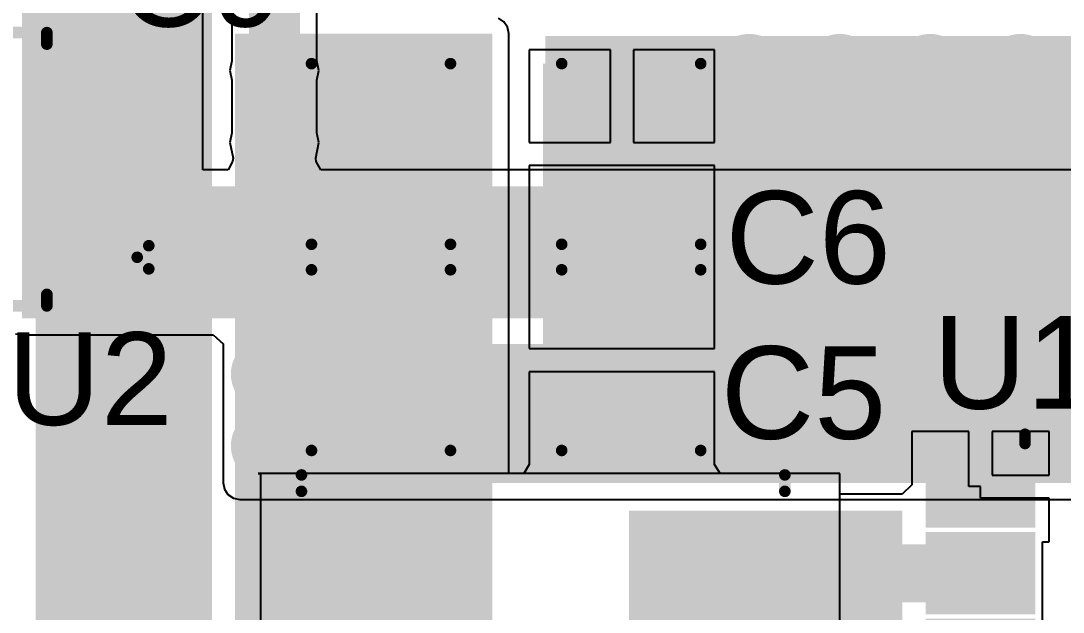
# Model space of a CAD drawing. Header units: millimetres. Extents: x -0.29 to 3.46, y -0.11 to 2.46.
# Drawn here: x 2.3675 to 2.8175, y 0.6822 to 0.9375 of the extents above; entities that cross this region are included whole.
import ezdxf

# ---------------------------------------------------------------- set-up
doc = ezdxf.new("R2010")
doc.units = ezdxf.units.MM
doc.header["$MEASUREMENT"] = 0
for name, color, linetype in [('BottomLayer', 5, 'Continuous'), ('BottomSolder', 6, 'Continuous'), ('TopLayer', 1, 'Continuous'), ('TopOverlay', 2, 'Continuous'), ('TopPaste', 8, 'Continuous'), ('TopSolder', 216, 'Continuous'), ('ViaHoleLayer', 16, 'Continuous')]:
    doc.layers.add(name, color=color, linetype=linetype)
doc.styles.add('Arial', font='', dxfattribs={"height": 0.2})
doc.styles.get('Arial').set_extended_font_data('Arial')

# ---------------------------------------------------------------- blocks, each defined once
blk = doc.blocks.new('VLS5045EX_100M_H_9')
at = {"layer": 'TopLayer'}
for points in [[(-0.12008, 0.07874), (-0.04134, 0.07874), (-0.04134, -0.07874), (-0.12008, -0.07874)], [(0.04134, 0.07874), (0.12008, 0.07874), (0.12008, -0.07874), (0.04134, -0.07874)]]:
    blk.add_hatch(color=1, dxfattribs=at).paths.add_polyline_path(points)
at = {"layer": 'TopPaste'}
for points in [[(-0.12008, 0.07874), (-0.04134, 0.07874), (-0.04134, -0.07874), (-0.12008, -0.07874)], [(0.04134, 0.07874), (0.12008, 0.07874), (0.12008, -0.07874), (0.04134, -0.07874)]]:
    blk.add_hatch(color=8, dxfattribs=at).paths.add_polyline_path(points)
at = {"layer": 'TopSolder'}
for points in [[(-0.12408, 0.08274), (-0.03734, 0.08274), (-0.03734, -0.08274), (-0.12408, -0.08274)], [(0.03734, 0.08274), (0.12408, 0.08274), (0.12408, -0.08274), (0.03734, -0.08274)]]:
    blk.add_hatch(color=216, dxfattribs=at).paths.add_polyline_path(points)
at = {"layer": 'TopOverlay', "const_width": 0.005}
for points in [[(0.10433, 0.09843), (-0.10433, 0.09843)], [(-0.10433, 0.09843), (-0.10433, 0.09134)], [(0.10433, 0.09843), (0.10433, 0.09134)], [(-0.10433, -0.09134), (-0.10433, -0.09843)], [(0.10433, -0.09134), (0.10433, -0.09843)], [(0.10433, -0.09843), (-0.10433, -0.09843)]]:
    blk.add_lwpolyline(points, dxfattribs=at)
at = {"layer": 'TopOverlay', "const_width": 0.0025}
for points in [[(-0.10558, 0.09843, 1), (-0.10308, 0.09843, 1)], [(-0.10558, 0.09843, 1), (-0.10308, 0.09843, 1)], [(0.10308, 0.09843, 1), (0.10558, 0.09843, 1)], [(0.10308, 0.09843, 1), (0.10558, 0.09843, 1)], [(-0.10558, 0.09134, 1), (-0.10308, 0.09134, 1)], [(0.10308, 0.09134, 1), (0.10558, 0.09134, 1)], [(-0.10558, -0.09134, 1), (-0.10308, -0.09134, 1)], [(0.10308, -0.09134, 1), (0.10558, -0.09134, 1)], [(-0.10558, -0.09843, 1), (-0.10308, -0.09843, 1)], [(-0.10558, -0.09843, 1), (-0.10308, -0.09843, 1)], [(0.10308, -0.09843, 1), (0.10558, -0.09843, 1)], [(0.10308, -0.09843, 1), (0.10558, -0.09843, 1)]]:
    blk.add_lwpolyline(points, format="xyb", close=True, dxfattribs=at)
blk = doc.blocks.new('TSOT_23_6_19')
at = {"layer": 'TopLayer'}
for points in [[(-0.06693, 0.04921), (-0.02756, 0.04921), (-0.02756, 0.02559), (-0.06693, 0.02559)], [(0.02756, 0.04921), (0.06693, 0.04921), (0.06693, 0.02559), (0.02756, 0.02559)], [(-0.06693, 0.01181), (-0.02756, 0.01181), (-0.02756, -0.01181), (-0.06693, -0.01181)], [(0.02756, 0.01181), (0.06693, 0.01181), (0.06693, -0.01181), (0.02756, -0.01181)], [(-0.06693, -0.02559), (-0.02756, -0.02559), (-0.02756, -0.04921), (-0.06693, -0.04921)], [(0.02756, -0.02559), (0.06693, -0.02559), (0.06693, -0.04921), (0.02756, -0.04921)]]:
    blk.add_hatch(color=1, dxfattribs=at).paths.add_polyline_path(points)
at = {"layer": 'TopPaste'}
for points in [[(-0.06693, 0.04921), (-0.02756, 0.04921), (-0.02756, 0.02559), (-0.06693, 0.02559)], [(0.02756, 0.04921), (0.06693, 0.04921), (0.06693, 0.02559), (0.02756, 0.02559)], [(-0.06693, 0.01181), (-0.02756, 0.01181), (-0.02756, -0.01181), (-0.06693, -0.01181)], [(0.02756, 0.01181), (0.06693, 0.01181), (0.06693, -0.01181), (0.02756, -0.01181)], [(-0.06693, -0.02559), (-0.02756, -0.02559), (-0.02756, -0.04921), (-0.06693, -0.04921)], [(0.02756, -0.02559), (0.06693, -0.02559), (0.06693, -0.04921), (0.02756, -0.04921)]]:
    blk.add_hatch(color=8, dxfattribs=at).paths.add_polyline_path(points)
at = {"layer": 'TopSolder'}
for points in [[(-0.07093, 0.05321), (-0.02356, 0.05321), (-0.02356, 0.02159), (-0.07093, 0.02159)], [(0.02356, 0.05321), (0.07093, 0.05321), (0.07093, 0.02159), (0.02356, 0.02159)], [(-0.07093, 0.01581), (-0.02356, 0.01581), (-0.02356, -0.01581), (-0.07093, -0.01581)], [(0.02356, 0.01581), (0.07093, 0.01581), (0.07093, -0.01581), (0.02356, -0.01581)], [(-0.07093, -0.02159), (-0.02356, -0.02159), (-0.02356, -0.05321), (-0.07093, -0.05321)], [(0.02356, -0.02159), (0.07093, -0.02159), (0.07093, -0.05321), (0.02356, -0.05321)]]:
    blk.add_hatch(color=216, dxfattribs=at).paths.add_polyline_path(points)
at = {"layer": 'TopOverlay', "const_width": 0.005}
for points in [[(0.034, 0.059), (-0.034, 0.059)], [(-0.034, 0.059), (-0.034, 0.054)], [(0.034, 0.059), (0.034, 0.054)], [(-0.078, 0.043), (-0.078, 0.033)], [(-0.073, 0.038), (-0.078, 0.043)], [(-0.073, 0.038), (-0.078, 0.033)], [(-0.034, -0.054), (-0.034, -0.059)], [(0.034, -0.054), (0.034, -0.059)], [(0.034, -0.059), (-0.034, -0.059)]]:
    blk.add_lwpolyline(points, dxfattribs=at)
at = {"layer": 'TopOverlay', "const_width": 0.0025}
for points in [[(-0.03525, 0.059, 1), (-0.03275, 0.059, 1)], [(-0.03525, 0.059, 1), (-0.03275, 0.059, 1)], [(0.03275, 0.059, 1), (0.03525, 0.059, 1)], [(0.03275, 0.059, 1), (0.03525, 0.059, 1)], [(-0.03525, 0.054, 1), (-0.03275, 0.054, 1)], [(0.03275, 0.054, 1), (0.03525, 0.054, 1)], [(-0.07925, 0.043, 1), (-0.07675, 0.043, 1)], [(-0.07925, 0.043, 1), (-0.07675, 0.043, 1)], [(-0.07425, 0.038, 1), (-0.07175, 0.038, 1)], [(-0.07425, 0.038, 1), (-0.07175, 0.038, 1)], [(-0.07925, 0.033, 1), (-0.07675, 0.033, 1)], [(-0.07925, 0.033, 1), (-0.07675, 0.033, 1)], [(-0.03525, -0.054, 1), (-0.03275, -0.054, 1)], [(0.03275, -0.054, 1), (0.03525, -0.054, 1)], [(-0.03525, -0.059, 1), (-0.03275, -0.059, 1)], [(-0.03525, -0.059, 1), (-0.03275, -0.059, 1)], [(0.03275, -0.059, 1), (0.03525, -0.059, 1)], [(0.03275, -0.059, 1), (0.03525, -0.059, 1)]]:
    blk.add_lwpolyline(points, format="xyb", close=True, dxfattribs=at)
blk = doc.blocks.new('TSOT_26_6_20')
at = {"layer": 'TopLayer'}
for points in [[(-0.02951, 0.02362), (-0.06888, 0.02362), (-0.06888, 0.05118), (-0.02951, 0.05118)], [(0.06888, 0.02362), (0.02951, 0.02362), (0.02951, 0.05118), (0.06888, 0.05118)], [(-0.02951, -0.01378), (-0.06888, -0.01378), (-0.06888, 0.01378), (-0.02951, 0.01378)], [(0.06888, -0.01378), (0.02951, -0.01378), (0.02951, 0.01378), (0.06888, 0.01378)], [(-0.02951, -0.05118), (-0.06888, -0.05118), (-0.06888, -0.02362), (-0.02951, -0.02362)], [(0.06888, -0.05118), (0.02951, -0.05118), (0.02951, -0.02362), (0.06888, -0.02362)]]:
    blk.add_hatch(color=1, dxfattribs=at).paths.add_polyline_path(points)
at = {"layer": 'TopPaste'}
for points in [[(-0.02951, 0.02362), (-0.06888, 0.02362), (-0.06888, 0.05118), (-0.02951, 0.05118)], [(0.06888, 0.02362), (0.02951, 0.02362), (0.02951, 0.05118), (0.06888, 0.05118)], [(-0.02951, -0.01378), (-0.06888, -0.01378), (-0.06888, 0.01378), (-0.02951, 0.01378)], [(0.06888, -0.01378), (0.02951, -0.01378), (0.02951, 0.01378), (0.06888, 0.01378)], [(-0.02951, -0.05118), (-0.06888, -0.05118), (-0.06888, -0.02362), (-0.02951, -0.02362)], [(0.06888, -0.05118), (0.02951, -0.05118), (0.02951, -0.02362), (0.06888, -0.02362)]]:
    blk.add_hatch(color=8, dxfattribs=at).paths.add_polyline_path(points)
at = {"layer": 'TopSolder'}
for points in [[(-0.02551, 0.01962), (-0.07288, 0.01962), (-0.07288, 0.05518), (-0.02551, 0.05518)], [(0.07288, 0.01962), (0.02551, 0.01962), (0.02551, 0.05518), (0.07288, 0.05518)], [(-0.02551, -0.01778), (-0.07288, -0.01778), (-0.07288, 0.01778), (-0.02551, 0.01778)], [(0.07288, -0.01778), (0.02551, -0.01778), (0.02551, 0.01778), (0.07288, 0.01778)], [(-0.02551, -0.05518), (-0.07288, -0.05518), (-0.07288, -0.01962), (-0.02551, -0.01962)], [(0.07288, -0.05518), (0.02551, -0.05518), (0.02551, -0.01962), (0.07288, -0.01962)]]:
    blk.add_hatch(color=216, dxfattribs=at).paths.add_polyline_path(points)
at = {"layer": 'TopOverlay', "const_width": 0.005}
for points in [[(0.03, 0.06), (-0.032, 0.06)], [(-0.032, 0.05994), (-0.032, 0.056)], [(0.03, 0.05994), (0.03, 0.056)], [(-0.079, 0.042), (-0.079, 0.032)], [(-0.074, 0.037), (-0.079, 0.042)], [(-0.074, 0.037), (-0.079, 0.032)], [(-0.032, -0.056), (-0.032, -0.05994)], [(0.03, -0.056), (0.03, -0.05994)], [(0.03, -0.06), (-0.032, -0.06)]]:
    blk.add_lwpolyline(points, dxfattribs=at)
at = {"layer": 'TopOverlay', "const_width": 0.0025}
for points in [[(-0.03325, 0.06, 1), (-0.03075, 0.06, 1)], [(-0.03325, 0.05994, 1), (-0.03075, 0.05994, 1)], [(-0.03325, 0.056, 1), (-0.03075, 0.056, 1)], [(0.02875, 0.06, 1), (0.03125, 0.06, 1)], [(0.02875, 0.05994, 1), (0.03125, 0.05994, 1)], [(0.02875, 0.056, 1), (0.03125, 0.056, 1)], [(-0.08025, 0.042, 1), (-0.07775, 0.042, 1)], [(-0.08025, 0.042, 1), (-0.07775, 0.042, 1)], [(-0.07525, 0.037, 1), (-0.07275, 0.037, 1)], [(-0.07525, 0.037, 1), (-0.07275, 0.037, 1)], [(-0.08025, 0.032, 1), (-0.07775, 0.032, 1)], [(-0.08025, 0.032, 1), (-0.07775, 0.032, 1)], [(-0.03325, -0.056, 1), (-0.03075, -0.056, 1)], [(0.02875, -0.056, 1), (0.03125, -0.056, 1)], [(-0.03325, -0.05994, 1), (-0.03075, -0.05994, 1)], [(-0.03325, -0.06, 1), (-0.03075, -0.06, 1)], [(0.02875, -0.05994, 1), (0.03125, -0.05994, 1)], [(0.02875, -0.06, 1), (0.03125, -0.06, 1)]]:
    blk.add_lwpolyline(points, format="xyb", close=True, dxfattribs=at)
blk = doc.blocks.new('C___1206_147')
at = {"layer": 'TopLayer'}
for points in [[(-0.08, 0.035), (-0.02, 0.035), (-0.02, -0.035), (-0.08, -0.035)], [(0.02, 0.035), (0.08, 0.035), (0.08, -0.035), (0.02, -0.035)]]:
    blk.add_hatch(color=1, dxfattribs=at).paths.add_polyline_path(points)
at = {"layer": 'TopPaste'}
for points in [[(-0.08, 0.035), (-0.02, 0.035), (-0.02, -0.035), (-0.08, -0.035)], [(0.02, 0.035), (0.08, 0.035), (0.08, -0.035), (0.02, -0.035)]]:
    blk.add_hatch(color=8, dxfattribs=at).paths.add_polyline_path(points)
at = {"layer": 'TopSolder'}
for points in [[(-0.084, 0.039), (-0.016, 0.039), (-0.016, -0.039), (-0.084, -0.039)], [(0.016, 0.039), (0.084, 0.039), (0.084, -0.039), (0.016, -0.039)]]:
    blk.add_hatch(color=216, dxfattribs=at).paths.add_polyline_path(points)
at = {"layer": 'TopOverlay', "const_width": 0.005}
for points in [[(-0.084, 0.039), (-0.084, -0.039)], [(-0.024, 0.039), (-0.084, 0.039)], [(0.084, 0.039), (0.024, 0.039)], [(0.084, 0.039), (0.084, -0.039)], [(-0.024, -0.039), (-0.084, -0.039)], [(0.084, -0.039), (0.024, -0.039)]]:
    blk.add_lwpolyline(points, dxfattribs=at)
at = {"layer": 'TopOverlay', "const_width": 0.0025}
for points in [[(-0.08525, 0.039, 1), (-0.08275, 0.039, 1)], [(-0.08525, 0.039, 1), (-0.08275, 0.039, 1)], [(-0.02525, 0.039, 1), (-0.02275, 0.039, 1)], [(0.02275, 0.039, 1), (0.02525, 0.039, 1)], [(0.08275, 0.039, 1), (0.08525, 0.039, 1)], [(0.08275, 0.039, 1), (0.08525, 0.039, 1)], [(-0.08525, -0.039, 1), (-0.08275, -0.039, 1)], [(-0.08525, -0.039, 1), (-0.08275, -0.039, 1)], [(-0.02525, -0.039, 1), (-0.02275, -0.039, 1)], [(0.02275, -0.039, 1), (0.02525, -0.039, 1)], [(0.08275, -0.039, 1), (0.08525, -0.039, 1)], [(0.08275, -0.039, 1), (0.08525, -0.039, 1)]]:
    blk.add_lwpolyline(points, format="xyb", close=True, dxfattribs=at)
blk = doc.blocks.new('C___1206_148')
at = {"layer": 'TopLayer'}
for points in [[(-0.08, 0.035), (-0.02, 0.035), (-0.02, -0.035), (-0.08, -0.035)], [(0.02, 0.035), (0.08, 0.035), (0.08, -0.035), (0.02, -0.035)]]:
    blk.add_hatch(color=1, dxfattribs=at).paths.add_polyline_path(points)
at = {"layer": 'TopPaste'}
for points in [[(-0.08, 0.035), (-0.02, 0.035), (-0.02, -0.035), (-0.08, -0.035)], [(0.02, 0.035), (0.08, 0.035), (0.08, -0.035), (0.02, -0.035)]]:
    blk.add_hatch(color=8, dxfattribs=at).paths.add_polyline_path(points)
at = {"layer": 'TopSolder'}
for points in [[(-0.084, 0.039), (-0.016, 0.039), (-0.016, -0.039), (-0.084, -0.039)], [(0.016, 0.039), (0.084, 0.039), (0.084, -0.039), (0.016, -0.039)]]:
    blk.add_hatch(color=216, dxfattribs=at).paths.add_polyline_path(points)
at = {"layer": 'TopOverlay', "const_width": 0.005}
for points in [[(-0.024, 0.039), (-0.084, 0.039)], [(-0.084, 0.039), (-0.084, -0.039)], [(0.084, 0.039), (0.024, 0.039)], [(0.084, 0.039), (0.084, -0.039)], [(-0.024, -0.039), (-0.084, -0.039)], [(0.084, -0.039), (0.024, -0.039)]]:
    blk.add_lwpolyline(points, dxfattribs=at)
at = {"layer": 'TopOverlay', "const_width": 0.0025}
for points in [[(-0.08525, 0.039, 1), (-0.08275, 0.039, 1)], [(-0.08525, 0.039, 1), (-0.08275, 0.039, 1)], [(-0.02525, 0.039, 1), (-0.02275, 0.039, 1)], [(0.02275, 0.039, 1), (0.02525, 0.039, 1)], [(0.08275, 0.039, 1), (0.08525, 0.039, 1)], [(0.08275, 0.039, 1), (0.08525, 0.039, 1)], [(-0.08525, -0.039, 1), (-0.08275, -0.039, 1)], [(-0.08525, -0.039, 1), (-0.08275, -0.039, 1)], [(-0.02525, -0.039, 1), (-0.02275, -0.039, 1)], [(0.02275, -0.039, 1), (0.02525, -0.039, 1)], [(0.08275, -0.039, 1), (0.08525, -0.039, 1)], [(0.08275, -0.039, 1), (0.08525, -0.039, 1)]]:
    blk.add_lwpolyline(points, format="xyb", close=True, dxfattribs=at)

msp = doc.modelspace()

# ---------------------------------------------------------------- hatches: boundary and pattern name
at = {"layer": 'BottomLayer'}
for points in [[(2.439, 0.82576), (2.439, 1.072), (2.368, 1.072), (2.368, 0.82576)], [(3.43, 0.809), (3.43, 0.866), (2.368, 0.866), (2.368, 0.809)], [(2.987, 0.738), (2.987, 0.798), (2.462, 0.798), (2.462, 0.738)]]:
    msp.add_hatch(color=5, dxfattribs=at).paths.add_polyline_path(points)
h = msp.add_hatch(color=5, dxfattribs=at)
edge = h.paths.add_edge_path()
edge.add_arc((2.477, 0.916), 0.01181, 0, 360)
h = msp.add_hatch(color=5, dxfattribs=at)
edge = h.paths.add_edge_path()
edge.add_arc((2.682, 0.916), 0.01181, 0, 360)
h = msp.add_hatch(color=5, dxfattribs=at)
edge = h.paths.add_edge_path()
edge.add_arc((2.721, 0.916), 0.01181, 0, 360)
h = msp.add_hatch(color=5, dxfattribs=at)
edge = h.paths.add_edge_path()
edge.add_arc((2.76, 0.916), 0.01181, 0, 360)
h = msp.add_hatch(color=5, dxfattribs=at)
edge = h.paths.add_edge_path()
edge.add_arc((2.799, 0.916), 0.01181, 0, 360)
h = msp.add_hatch(color=5, dxfattribs=at)
edge = h.paths.add_edge_path()
edge.add_arc((2.477, 0.885), 0.01181, 0, 360)
h = msp.add_hatch(color=5, dxfattribs=at)
edge = h.paths.add_edge_path()
edge.add_arc((2.682, 0.887), 0.01181, 0, 360)
h = msp.add_hatch(color=5, dxfattribs=at)
edge = h.paths.add_edge_path()
edge.add_arc((2.721, 0.887), 0.01181, 0, 360)
h = msp.add_hatch(color=5, dxfattribs=at)
edge = h.paths.add_edge_path()
edge.add_arc((2.76, 0.887), 0.01181, 0, 360)
h = msp.add_hatch(color=5, dxfattribs=at)
edge = h.paths.add_edge_path()
edge.add_arc((2.799, 0.887), 0.01181, 0, 360)
h = msp.add_hatch(color=5, dxfattribs=at)
edge = h.paths.add_edge_path()
edge.add_arc((2.474, 0.785), 0.01181, 0, 360)
h = msp.add_hatch(color=5, dxfattribs=at)
edge = h.paths.add_edge_path()
edge.add_arc((2.474, 0.754), 0.01181, 0, 360)
at = {"layer": 'BottomSolder'}
h = msp.add_hatch(color=6, dxfattribs=at)
edge = h.paths.add_edge_path()
edge.add_arc((2.477, 0.916), 0.01581, 0, 360)
h = msp.add_hatch(color=6, dxfattribs=at)
edge = h.paths.add_edge_path()
edge.add_arc((2.682, 0.916), 0.01581, 0, 360)
h = msp.add_hatch(color=6, dxfattribs=at)
edge = h.paths.add_edge_path()
edge.add_arc((2.721, 0.916), 0.01581, 0, 360)
h = msp.add_hatch(color=6, dxfattribs=at)
edge = h.paths.add_edge_path()
edge.add_arc((2.76, 0.916), 0.01581, 0, 360)
h = msp.add_hatch(color=6, dxfattribs=at)
edge = h.paths.add_edge_path()
edge.add_arc((2.799, 0.916), 0.01581, 0, 360)
h = msp.add_hatch(color=6, dxfattribs=at)
edge = h.paths.add_edge_path()
edge.add_arc((2.477, 0.885), 0.01581, 0, 360)
h = msp.add_hatch(color=6, dxfattribs=at)
edge = h.paths.add_edge_path()
edge.add_arc((2.682, 0.887), 0.01581, 0, 360)
h = msp.add_hatch(color=6, dxfattribs=at)
edge = h.paths.add_edge_path()
edge.add_arc((2.721, 0.887), 0.01581, 0, 360)
h = msp.add_hatch(color=6, dxfattribs=at)
edge = h.paths.add_edge_path()
edge.add_arc((2.76, 0.887), 0.01581, 0, 360)
h = msp.add_hatch(color=6, dxfattribs=at)
edge = h.paths.add_edge_path()
edge.add_arc((2.799, 0.887), 0.01581, 0, 360)
h = msp.add_hatch(color=6, dxfattribs=at)
edge = h.paths.add_edge_path()
edge.add_arc((2.474, 0.785), 0.01581, 0, 360)
h = msp.add_hatch(color=6, dxfattribs=at)
edge = h.paths.add_edge_path()
edge.add_arc((2.474, 0.754), 0.01581, 0, 360)
at = {"layer": 'TopLayer'}
for points in [[(2.371, 0.861), (2.42, 0.861), (2.42, 1.072), (2.371, 1.072)], [(2.571, 0.932), (2.46, 0.932), (2.46, 0.523), (2.571, 0.523)], [(2.853, 0.931), (2.594, 0.931), (2.594, 0.738), (2.853, 0.738)], [(2.374, 0.618), (2.45, 0.618), (2.45, 0.848), (2.374, 0.848)], [(2.748, 0.726), (2.63, 0.726), (2.63, 0.56), (2.748, 0.56)]]:
    msp.add_hatch(color=1, dxfattribs=at).paths.add_polyline_path(points)
h = msp.add_hatch(color=1, dxfattribs=at)
edge = h.paths.add_edge_path()
edge.add_arc((2.477, 0.916), 0.01181, 0, 360)
h = msp.add_hatch(color=1, dxfattribs=at)
edge = h.paths.add_edge_path()
edge.add_arc((2.682, 0.916), 0.01181, 0, 360)
h = msp.add_hatch(color=1, dxfattribs=at)
edge = h.paths.add_edge_path()
edge.add_arc((2.721, 0.916), 0.01181, 0, 360)
h = msp.add_hatch(color=1, dxfattribs=at)
edge = h.paths.add_edge_path()
edge.add_arc((2.76, 0.916), 0.01181, 0, 360)
h = msp.add_hatch(color=1, dxfattribs=at)
edge = h.paths.add_edge_path()
edge.add_arc((2.799, 0.916), 0.01181, 0, 360)
h = msp.add_hatch(color=1, dxfattribs=at)
edge = h.paths.add_edge_path()
edge.add_arc((2.477, 0.885), 0.01181, 0, 360)
h = msp.add_hatch(color=1, dxfattribs=at)
edge = h.paths.add_edge_path()
edge.add_arc((2.682, 0.887), 0.01181, 0, 360)
h = msp.add_hatch(color=1, dxfattribs=at)
edge = h.paths.add_edge_path()
edge.add_arc((2.721, 0.887), 0.01181, 0, 360)
h = msp.add_hatch(color=1, dxfattribs=at)
edge = h.paths.add_edge_path()
edge.add_arc((2.76, 0.887), 0.01181, 0, 360)
h = msp.add_hatch(color=1, dxfattribs=at)
edge = h.paths.add_edge_path()
edge.add_arc((2.799, 0.887), 0.01181, 0, 360)
h = msp.add_hatch(color=1, dxfattribs=at)
edge = h.paths.add_edge_path()
edge.add_arc((2.474, 0.785), 0.01181, 0, 360)
h = msp.add_hatch(color=1, dxfattribs=at)
edge = h.paths.add_edge_path()
edge.add_arc((2.474, 0.754), 0.01181, 0, 360)
at = {"layer": 'TopSolder'}
h = msp.add_hatch(color=216, dxfattribs=at)
edge = h.paths.add_edge_path()
edge.add_arc((2.477, 0.916), 0.01581, 0, 360)
h = msp.add_hatch(color=216, dxfattribs=at)
edge = h.paths.add_edge_path()
edge.add_arc((2.682, 0.916), 0.01581, 0, 360)
h = msp.add_hatch(color=216, dxfattribs=at)
edge = h.paths.add_edge_path()
edge.add_arc((2.721, 0.916), 0.01581, 0, 360)
h = msp.add_hatch(color=216, dxfattribs=at)
edge = h.paths.add_edge_path()
edge.add_arc((2.76, 0.916), 0.01581, 0, 360)
h = msp.add_hatch(color=216, dxfattribs=at)
edge = h.paths.add_edge_path()
edge.add_arc((2.799, 0.916), 0.01581, 0, 360)
h = msp.add_hatch(color=216, dxfattribs=at)
edge = h.paths.add_edge_path()
edge.add_arc((2.477, 0.885), 0.01581, 0, 360)
h = msp.add_hatch(color=216, dxfattribs=at)
edge = h.paths.add_edge_path()
edge.add_arc((2.682, 0.887), 0.01581, 0, 360)
h = msp.add_hatch(color=216, dxfattribs=at)
edge = h.paths.add_edge_path()
edge.add_arc((2.721, 0.887), 0.01581, 0, 360)
h = msp.add_hatch(color=216, dxfattribs=at)
edge = h.paths.add_edge_path()
edge.add_arc((2.76, 0.887), 0.01581, 0, 360)
h = msp.add_hatch(color=216, dxfattribs=at)
edge = h.paths.add_edge_path()
edge.add_arc((2.799, 0.887), 0.01581, 0, 360)
h = msp.add_hatch(color=216, dxfattribs=at)
edge = h.paths.add_edge_path()
edge.add_arc((2.474, 0.785), 0.01581, 0, 360)
h = msp.add_hatch(color=216, dxfattribs=at)
edge = h.paths.add_edge_path()
edge.add_arc((2.474, 0.754), 0.01581, 0, 360)
at = {"layer": 'ViaHoleLayer'}
h = msp.add_hatch(color=16, dxfattribs=at)
edge = h.paths.add_edge_path()
edge.add_arc((2.477, 0.916), 0.00591, 0, 360)
h = msp.add_hatch(color=16, dxfattribs=at)
edge = h.paths.add_edge_path()
edge.add_arc((2.682, 0.916), 0.00591, 0, 360)
h = msp.add_hatch(color=16, dxfattribs=at)
edge = h.paths.add_edge_path()
edge.add_arc((2.721, 0.916), 0.00591, 0, 360)
h = msp.add_hatch(color=16, dxfattribs=at)
edge = h.paths.add_edge_path()
edge.add_arc((2.76, 0.916), 0.00591, 0, 360)
h = msp.add_hatch(color=16, dxfattribs=at)
edge = h.paths.add_edge_path()
edge.add_arc((2.799, 0.916), 0.00591, 0, 360)
h = msp.add_hatch(color=16, dxfattribs=at)
edge = h.paths.add_edge_path()
edge.add_arc((2.477, 0.885), 0.00591, 0, 360)
h = msp.add_hatch(color=16, dxfattribs=at)
edge = h.paths.add_edge_path()
edge.add_arc((2.682, 0.887), 0.00591, 0, 360)
h = msp.add_hatch(color=16, dxfattribs=at)
edge = h.paths.add_edge_path()
edge.add_arc((2.721, 0.887), 0.00591, 0, 360)
h = msp.add_hatch(color=16, dxfattribs=at)
edge = h.paths.add_edge_path()
edge.add_arc((2.76, 0.887), 0.00591, 0, 360)
h = msp.add_hatch(color=16, dxfattribs=at)
edge = h.paths.add_edge_path()
edge.add_arc((2.799, 0.887), 0.00591, 0, 360)
h = msp.add_hatch(color=16, dxfattribs=at)
edge = h.paths.add_edge_path()
edge.add_arc((2.474, 0.785), 0.00591, 0, 360)
h = msp.add_hatch(color=16, dxfattribs=at)
edge = h.paths.add_edge_path()
edge.add_arc((2.474, 0.754), 0.00591, 0, 360)

# ---------------------------------------------------------------- linework, layer by layer
at = {"layer": 'BottomLayer'}
for p, q in [((2.44614, 0.87314), (2.44614, 1.072)), ((2.45865, 0.959), (2.45865, 0.92016)), ((2.49535, 0.92016), (2.49535, 0.9514)), ((2.45865, 0.92016), (2.45782, 0.916)), ((2.49618, 0.916), (2.49535, 0.92016)), ((2.45782, 0.916), (2.45865, 0.91184)), ((2.49535, 0.91184), (2.49618, 0.916)), ((2.45865, 0.91184), (2.45865, 0.88916)), ((2.49535, 0.88916), (2.49535, 0.91184)), ((2.45865, 0.88916), (2.45782, 0.885)), ((2.49618, 0.885), (2.49535, 0.88916)), ((2.45782, 0.885), (2.45919, 0.87814)), ((2.49481, 0.87814), (2.49618, 0.885)), ((2.45919, 0.87814), (2.45896, 0.87681)), ((2.49504, 0.87681), (2.49481, 0.87814)), ((2.457, 0.87314), (2.44614, 0.87314)), ((2.45896, 0.87681), (2.457, 0.87314)), ((2.497, 0.87314), (2.49504, 0.87681)), ((3.37286, 0.87314), (2.497, 0.87314)), ((2.36527, 0.80241), (2.368, 0.80186)), ((2.368, 0.80186), (2.45061, 0.80186)), ((2.45061, 0.80186), (2.45486, 0.798)), ((2.45486, 0.798), (2.45486, 0.78521)), ((2.45486, 0.78521), (2.45482, 0.785)), ((2.45482, 0.785), (2.45486, 0.78479)), ((2.45486, 0.78479), (2.45486, 0.75421)), ((2.45486, 0.75421), (2.45482, 0.754)), ((2.45482, 0.754), (2.45486, 0.75379)), ((2.45486, 0.75379), (2.45486, 0.738)), ((2.45486, 0.738), (2.45541, 0.73527)), ((2.45541, 0.73527), (2.45695, 0.73295)), ((2.45695, 0.73295), (2.45927, 0.73141)), ((2.45927, 0.73141), (2.462, 0.73086)), ((2.462, 0.73086), (2.987, 0.73086))]:
    msp.add_line(p, q, dxfattribs=at)
at = {"layer": 'BottomLayer', "const_width": 0.022}
for points in [[(2.477, 0.916), (2.477, 0.959)], [(2.477, 0.885), (2.477, 0.916)]]:
    msp.add_lwpolyline(points, dxfattribs=at)
at = {"layer": 'BottomLayer', "const_width": 0.011}
for points in [[(2.4715, 0.916, 1), (2.4825, 0.916, 1)], [(2.4715, 0.916, 1), (2.4825, 0.916, 1)], [(2.4715, 0.885, 1), (2.4825, 0.885, 1)]]:
    msp.add_lwpolyline(points, format="xyb", close=True, dxfattribs=at)
at = {"layer": 'TopLayer'}
for p, q in [((2.57605, 0.93705), (2.57373, 0.93859)), ((2.57759, 0.93473), (2.57605, 0.93705)), ((2.57814, 0.932), (2.57759, 0.93473)), ((2.57814, 0.742), (2.57814, 0.932)), ((2.622, 0.925), (2.587, 0.925)), ((2.587, 0.925), (2.587, 0.885)), ((2.622, 0.885), (2.622, 0.925)), ((2.667, 0.925), (2.632, 0.925)), ((2.632, 0.925), (2.632, 0.885)), ((2.667, 0.885), (2.667, 0.925)), ((2.587, 0.885), (2.622, 0.885)), ((2.632, 0.885), (2.667, 0.885)), ((2.627, 0.875), (2.587, 0.875)), ((2.587, 0.875), (2.587, 0.835)), ((2.667, 0.875), (2.627, 0.875)), ((2.667, 0.835), (2.667, 0.875)), ((2.587, 0.835), (2.587, 0.796)), ((2.667, 0.796), (2.667, 0.835)), ((2.587, 0.796), (2.627, 0.796)), ((2.627, 0.796), (2.667, 0.796)), ((2.627, 0.786), (2.587, 0.786)), ((2.587, 0.786), (2.587, 0.747)), ((2.667, 0.786), (2.627, 0.786)), ((2.667, 0.747), (2.667, 0.786)), ((2.77681, 0.76018), (2.75212, 0.76018)), ((2.75212, 0.76018), (2.75212, 0.73722)), ((2.77681, 0.7364), (2.77681, 0.76018)), ((2.81149, 0.76018), (2.78681, 0.76018)), ((2.78681, 0.76018), (2.78681, 0.7414)), ((2.81149, 0.7414), (2.81149, 0.76018)), ((2.587, 0.747), (2.587, 0.746)), ((2.667, 0.746), (2.667, 0.747)), ((2.587, 0.746), (2.58459, 0.742)), ((2.66941, 0.742), (2.667, 0.746)), ((2.47, 0.742), (2.471, 0.742)), ((2.721, 0.742), (2.47, 0.742)), ((2.471, 0.742), (2.471, 0.54325)), ((2.58459, 0.742), (2.57814, 0.742)), ((2.721, 0.742), (2.66941, 0.742)), ((2.721, 0.54325), (2.721, 0.742)), ((2.721, 0.73314), (2.721, 0.742)), ((2.78681, 0.7414), (2.81149, 0.7414)), ((2.75212, 0.73722), (2.748, 0.73314)), ((2.78181, 0.7364), (2.77681, 0.7364)), ((2.78181, 0.7314), (2.78181, 0.7364)), ((2.748, 0.73314), (2.721, 0.73314)), ((2.81149, 0.7314), (2.78181, 0.7314)), ((2.81149, 0.71262), (2.81149, 0.7314)), ((2.80849, 0.67788), (2.80849, 0.71262)), ((2.80849, 0.71262), (2.81149, 0.71262))]:
    msp.add_line(p, q, dxfattribs=at)
for points, const_width in [([(2.439, 0.81505), (2.439, 0.966)], 0.022), ([(2.731, 0.909), (2.732, 0.908)], 0.022), ([(2.732, 0.908), (2.838, 0.908)], 0.022), ([(2.737, 0.699), (2.78181, 0.699)], 0.025), ([(2.689, 0.651), (2.737, 0.699)], 0.022)]:
    msp.add_lwpolyline(points, dxfattribs=dict(at, const_width=const_width))
for points, const_width in [([(2.7255, 0.909, 1), (2.7365, 0.909, 1)], 0.011), ([(2.7265, 0.908, 1), (2.7375, 0.908, 1)], 0.011), ([(2.7265, 0.908, 1), (2.7375, 0.908, 1)], 0.011), ([(2.4335, 0.81505, 1), (2.4445, 0.81505, 1)], 0.011), ([(2.73075, 0.699, 1), (2.74325, 0.699, 1)], 0.0125), ([(2.77556, 0.699, 1), (2.78806, 0.699, 1)], 0.0125), ([(2.7315, 0.699, 1), (2.7425, 0.699, 1)], 0.011)]:
    msp.add_lwpolyline(points, format="xyb", close=True, dxfattribs=dict(at, const_width=const_width))

# ---------------------------------------------------------------- block references
at = {"rotation": 180}
for name, p in [('TSOT_23_6_19', (2.34476, 0.8734)), ('C___1206_147', (2.577, 0.88)), ('C___1206_148', (2.577, 0.791)), ('TSOT_26_6_20', (2.831, 0.699)), ('VLS5045EX_100M_H_9', (2.593, 0.643))]:
    msp.add_blockref(name, p, dxfattribs=at)

# ---------------------------------------------------------------- texts
at = {"layer": 'TopOverlay', "style": 'Arial'}
for s, p in [('C9', (2.40968, 0.93501)), ('C6', (2.67168, 0.82401)), ('U1', (2.76134, 0.77001)), ('U2', (2.36168, 0.76301)), ('C5', (2.66968, 0.75701))]:
    msp.add_text(s, height=0.04, dxfattribs=at).set_placement(p)

doc.saveas('drawing.dxf')
